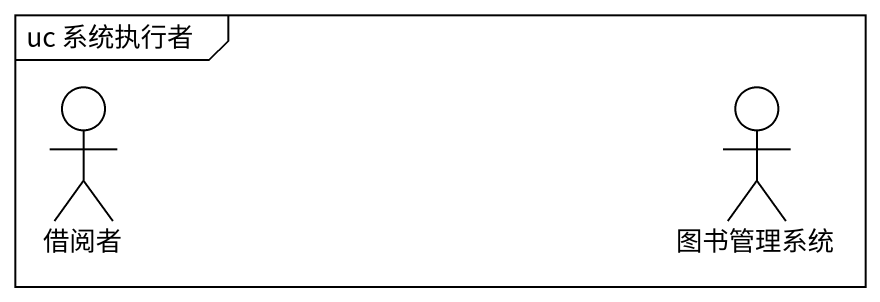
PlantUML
@startuml
mainframe uc 系统执行者
actor 借阅者
actor 图书管理系统
@enduml
